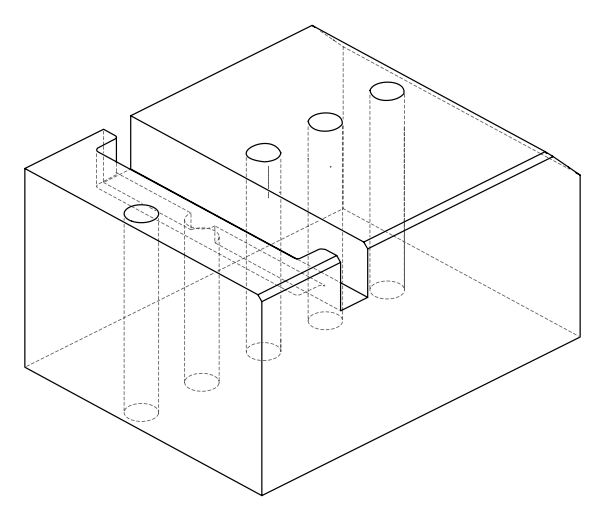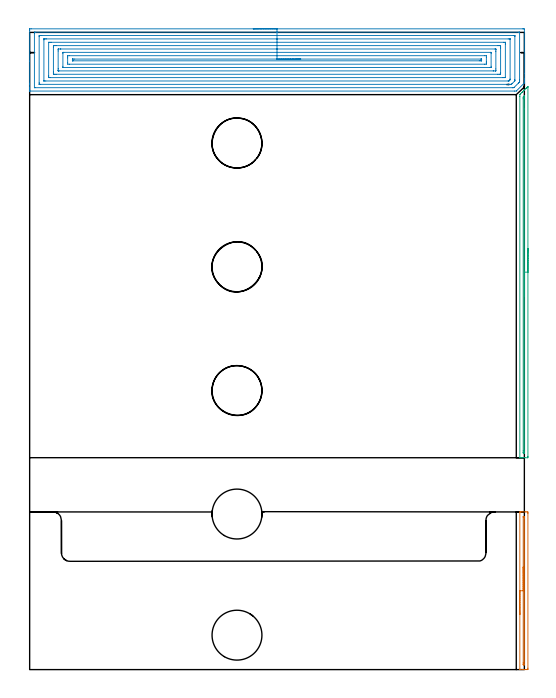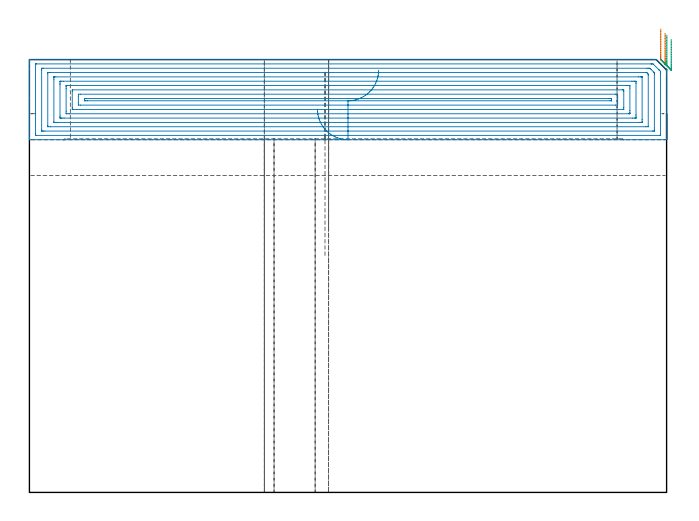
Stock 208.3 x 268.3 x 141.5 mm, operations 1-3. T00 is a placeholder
(PLAN: 30 operations, 23 tool changes, 124.4 min)
(1 AREA_MILL | FG_CHAMFER_SURFACE | UGT0205_001 | 1.21 min | 398 mm3)
(2 AREA_MILL_1 | FG_CHAMFER_SURFACE_1 | UGT0205_001 | 16.93 min | 71490 mm3)
(3 AREA_MILL_2 | FG_CHAMFER_SURFACE_2 | UGT0205_001 | 2.62 min | 901 mm3)
(4 MILL_OPEN_POCKET | POCKET_OPEN | NXT0201_008 | Follow Part, ap 1.5, ae 75% | 91.17 min | 246163 mm3)
(5 MILL_RECTANGULAR_SLOT | SLOT_RECTANGULAR | UGT0201_094 | Follow Part, ap 5, ae 75% | 3.15 min | 59208 mm3)
(6 SPOT_DRILL | STEP1HOLE | NXT0321_9005460120000 | 0.05 min | 171 mm3)
(7 SPOT_DRILL_1 | STEP1HOLE_1 | NXT0321_9005460120000 | 0.05 min | 0 mm3)
(8 SPOT_DRILL_2 | STEP1HOLE_2 | NXT0321_9005460120000 | 0.05 min | 0 mm3)
(9 SPOT_DRILL_3 | STEP1HOLE_3 | NXT0321_9005460120000 | 0.05 min | 0 mm3)
(10 SPOT_DRILL_4 | STEP1HOLE_4 | NXT0321_9005460120000 | 0.05 min | 0 mm3)
(11 DRILL_BLIND_HOLE_INTO_CENTER | STEP1HOLE | NXT0301_026 | 0.04 min | 132 mm3)
(12 GUN_DRILL_THROUGH_HOLE | STEP1HOLE | UGT0307_001 | 0.63 min | 2613 mm3)
(13 SPADE_DRILL_TO_ENLARGE_THROUGH_HOLE | STEP1HOLE | UGT0306_004 | 0.59 min | 17314 mm3)
(14 DRILL_TO_ENLARGE_THROUGH_HOLE | STEP1HOLE | UGT0301_051 | 0.61 min | 28758 mm3)
(15 DRILL_BLIND_HOLE_INTO_CENTER_1 | STEP1HOLE_1 | UGT0301_205 | 0.07 min | 22 mm3)
(16 GUN_DRILL_THROUGH_HOLE_1 | STEP1HOLE_1 | UGT0307_005 | 0.56 min | 5555 mm3)
(17 DRILL_TO_ENLARGE_THROUGH_HOLE_1 | STEP1HOLE_1 | NXT0301_102 | 0.49 min | 9216 mm3)
(18 DRILL_TO_ENLARGE_THROUGH_HOLE_2 | STEP1HOLE_1 | UGT0301_051 | 0.51 min | 21140 mm3)
(19 DRILL_BLIND_HOLE_INTO_CENTER_2 | STEP1HOLE_2 | NXT0301_026 | 0.04 min | 0 mm3)
(20 GUN_DRILL_THROUGH_HOLE_2 | STEP1HOLE_2 | UGT0307_001 | 0.63 min | 2282 mm3)
(21 SPADE_DRILL_TO_ENLARGE_THROUGH_HOLE_1 | STEP1HOLE_2 | UGT0306_004 | 0.59 min | 14275 mm3)
(22 DRILL_TO_ENLARGE_THROUGH_HOLE_3 | STEP1HOLE_2 | UGT0301_051 | 0.61 min | 23494 mm3)
(23 DRILL_BLIND_HOLE_INTO_CENTER_3 | STEP1HOLE_3 | NXT0301_026 | 0.04 min | 0 mm3)
(24 GUN_DRILL_THROUGH_HOLE_3 | STEP1HOLE_3 | UGT0307_001 | 0.63 min | 2229 mm3)
(25 SPADE_DRILL_TO_ENLARGE_THROUGH_HOLE_2 | STEP1HOLE_3 | UGT0306_004 | 0.59 min | 14291 mm3)
(26 DRILL_TO_ENLARGE_THROUGH_HOLE_4 | STEP1HOLE_3 | UGT0301_051 | 0.61 min | 23499 mm3)
(27 DRILL_BLIND_HOLE_INTO_CENTER_4 | STEP1HOLE_4 | NXT0301_026 | 0.04 min | 0 mm3)
(28 GUN_DRILL_THROUGH_HOLE_4 | STEP1HOLE_4 | UGT0307_001 | 0.63 min | 2249 mm3)
(29 SPADE_DRILL_TO_ENLARGE_THROUGH_HOLE_3 | STEP1HOLE_4 | UGT0306_004 | 0.59 min | 14281 mm3)
(30 DRILL_TO_ENLARGE_THROUGH_HOLE_5 | STEP1HOLE_4 | UGT0301_051 | 0.61 min | 23508 mm3)
(TOOL UGT0205_001 | Chamfer Mill 20 x 3 x 45 deg. | D20 FL50 Z2)
(TOOL NXT0201_008 | ENDMILL 6mm [2P460-0600-NA 1630] | D6 FL26 Z6)
(TOOL UGT0201_094 | End mill 20 mm | D20 FL38 Z4)
(TOOL NXT0321_9005460120000 | NC Spot Drill, 142deg, 12mm, Carbide, Uncoated | D12 PA142 FL30 Z2)
(TOOL NXT0301_026 | Carbide Drill 5.5mm [860.1-0550-017A1-MM 2214] | D5.5 PA140 FL28 Z2)
(TOOL UGT0307_001 | Gun Drill 5 mm | D5 PA130 FL24 Z1)
(TOOL UGT0306_004 | Spade Drill 13.5mm | D13.5 PA132 FL10 Z2)
(TOOL UGT0301_051 | Twist Drill 21 mm | D21 PA118 FL145 Z2)
(TOOL UGT0301_205 | Twist Drill 8.9 mm | D8.9 PA118 FL78 Z2)
(TOOL UGT0307_005 | Gun Drill 8.3 mm | D8.3 PA130 FL24 Z1)
(TOOL NXT0301_102 | Carbide Drill 13.5mm [860.1-1350-108A1-MM 2214] | D13.5 PA140 FL123 Z2)
(OP 1 AREA_MILL)
G17 G21 G94 G90
T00 M6
G54
G17 G0 G90 X206.4 Y23.2 S1061 M3
G43 Z151.5 H0
G94 G1 Y23.238 Z150.628 F250.
Y23.352 Z149.763
Y23.541 Z148.912
Y23.803 Z148.08
Y24.137 Z147.274
Y24.54 Z146.5
Y25.008 Z145.764
Y25.54 Z145.072
Y26.129 Z144.429
Y26.772 Z143.84
Y27.464 Z143.308
Y28.2 Z142.84
Y28.974 Z142.437
Y29.78 Z142.103
Y30.612 Z141.841
Y31.463 Z141.652
Y32.328 Z141.538
Y33.2 Z141.5
Y66.235
X206.402 Y66.39 Z141.488
X206.54 Y66.398 Z141.352
X206.684 Y66.4 Z141.215
X207.015 Z140.884
X207.662 Z140.233
X208.861 Z139.035
X209.415 Y66.395 Z138.479
X209.791 Y66.39 Z138.104
X209.796 Y66.177 Z138.101
X209.799 Y65.789
Y0.611
X209.796 Y0.223
X209.791 Y0.01 Z138.104
X209.415 Y0. Z138.479
X208.861 Z139.035
X208.538 Z139.358
X207.985 Z139.911
X207.662 Z140.233
X206.684 Z141.216
X206.54 Y0.002 Z141.352
X206.402 Y0.01 Z141.488
X206.4 Y0.165 Z141.5
Y33.2
X207.814 Z140.086
X207.815 Y64.003 Z140.085
X207.818 Y64.294 Z140.082
X207.821 Y64.366 Z140.079
X207.823 Y64.39 Z140.077
X207.841 Y64.393 Z140.059
X207.905 Y64.396 Z139.995
X208.149 Y64.399 Z139.751
X208.32 Y64.397 Z139.58
X208.35 Y64.395 Z139.55
X208.377 Y64.391 Z139.523
X208.379 Y64.353 Z139.521
X208.384 Y64.161 Z139.516
X208.385 Y64.003 Z139.515
X208.386 Y63.848 Z139.514
X208.385 Y2.16 Z139.515
X208.384 Y2.077 Z139.516
X208.382 Y2.036 Z139.518
X208.38 Y2.021 Z139.52
X208.36 Y2.01 Z139.54
X208.049 Y2.002 Z139.851
X207.88 Y2.003 Z140.02
X207.85 Y2.005 Z140.05
X207.823 Y2.009 Z140.077
X207.821 Y2.047 Z140.079
X207.816 Y2.239 Z140.084
X207.815 Y2.397 Z140.085
X207.814 Y2.979 Z140.086
Y33.2
Y34.072 Z140.124
Y34.936 Z140.238
Y35.788 Z140.426
Y36.62 Z140.689
Y37.426 Z141.023
Y38.2 Z141.425
Y38.936 Z141.894
Y39.628 Z142.425
Y40.271 Z143.015
Y40.86 Z143.658
Y41.391 Z144.35
Y41.86 Z145.086
Y42.263 Z145.86
Y42.597 Z146.666
Y42.859 Z147.498
Y43.048 Z148.349
Y43.162 Z149.214
Y43.2 Z150.086
G0 Z151.5
M5
M2
(OP 2 AREA_MILL_1)
G17 G21 G94 G90
T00 M6
G54
G17 G0 G90 X94.15 Y269.8 S1061 M3
G43 Z151.5 H0
Z125.3
G94 G1 X94.188 Z124.428 F250.
X94.302 Z123.564
X94.491 Z122.712
X94.753 Z121.88
X95.087 Z121.074
X95.49 Z120.3
X95.958 Z119.564
X96.49 Z118.872
X97.079 Z118.229
X97.722 Z117.64
X98.414 Z117.109
X99.15 Z116.64
X99.924 Z116.237
X100.73 Z115.903
X101.562 Z115.641
X102.414 Z115.452
X103.278 Z115.338
X104.15 Z115.3
X207.692
X207.982 Y269.797 Z115.302
X208.29 Y269.792 Z115.306
X208.3 Y269.479 Z115.618
Y251.06 Z134.035
Y248.668 Z136.427
Y248.023 Z137.077
Y247.528 Z137.571
Y247.251 Z137.844
Y247. Z138.096
X208.299 Y246.998 Z138.099
X205.015 Y243.714 Z141.384
X204.905 Y243.605 Z141.491
X204.122 Y243.6 Z141.5
X0.161
X0.01 Y243.603 Z141.488
X0.007 Y243.655 Z141.436
X0. Y244.038 Z141.062
Y244.453 Z140.647
Y245.098 Z139.997
Y246.313 Z138.784
Y246.883 Z138.211
Y256.192 Z128.905
X0.001 Y269.194 Z115.903
X0.003 Y269.796 Z115.302
X0.005 Y269.797 Z115.3
X0.608 Y269.8
X104.15
Y268.386 Z116.714
X205.991 Y268.385 Z116.715
X206.159 Y268.383 Z116.717
X206.269 Y268.38 Z116.72
X206.292 Y268.377 Z116.723
X206.295 Y268.373 Z116.727
X206.298 Y268.358 Z116.742
X206.299 Y268.302 Z116.798
X206.3 Y248.275 Z136.825
X206.298 Y247.775 Z137.325
X206.294 Y247.579 Z137.521
X206.29 Y247.482 Z137.618
X206.281 Y247.442 Z137.658
X206.262 Y247.421 Z137.679
X205.907 Y247.057 Z138.043
X205.82 Y246.97 Z138.13
X204.034 Y245.186 Z139.914
X203.943 Y245.098 Z140.002
X203.864 Y245.025 Z140.075
X203.564 Y245.018 Z140.082
X203.397 Y245.015 Z140.085
X203.313 Y245.014 Z140.086
X203.229
X2.309 Y245.015 Z140.085
X2.141 Y245.017 Z140.083
X2.031 Y245.02 Z140.08
X2.008 Y245.023 Z140.077
X2.005 Y245.027 Z140.073
X2.002 Y245.042 Z140.058
X2.001 Y245.098 Z140.002
X2. Y267.802 Z117.298
X2.002 Y268.302 Z116.798
X2.005 Y268.351 Z116.749
X2.009 Y268.373 Z116.727
X2.015 Y268.379 Z116.721
X2.058 Y268.381 Z116.719
X2.225 Y268.385 Z116.715
X2.309 Y268.386 Z116.714
X104.15
Y266.972 Z118.128
X203.668 Y266.971 Z118.129
X204.122 Y266.969 Z118.131
X204.272 Y266.967 Z118.133
X204.29 Y266.965 Z118.135
X204.294 Y266.908 Z118.192
X204.298 Y266.814 Z118.286
X204.3 Y266.695 Z118.405
Y266.517 Z118.583
Y248.49 Z136.61
X204.298 Y248.133 Z136.967
X204.293 Y247.954 Z137.146
X204.29 Y247.911 Z137.189
X204.261 Y247.872 Z137.228
X204.175 Y247.775 Z137.325
X204.149 Y247.748 Z137.352
X204.122 Y247.721 Z137.379
X203.229 Y246.828 Z138.272
X202.948 Y246.55 Z138.55
X202.865 Y246.472 Z138.628
X202.833 Y246.444 Z138.656
X202.785 Y246.435 Z138.665
X202.337 Y246.431 Z138.669
X201.898 Y246.429 Z138.671
X4.632
X4.178 Y246.431 Z138.669
X4.028 Y246.433 Z138.667
X4.01 Y246.435 Z138.665
X4.006 Y246.492 Z138.608
X4.002 Y246.586 Z138.514
X4. Y247.061 Z138.039
Y266.517 Z118.583
X4.001 Y266.694 Z118.406
X4.01 Y266.873 Z118.227
X4.017 Y266.965 Z118.135
X4.065 Y266.967 Z118.133
X4.178 Y266.97 Z118.13
X4.616 Y266.971 Z118.129
X5.071 Y266.972 Z118.128
X104.15
Y265.557 Z119.543
X201.512
X202.273 Y265.552 Z119.548
X202.288 Y265.551 Z119.549
X202.292 Y265.533 Z119.567
X202.296 Y265.483 Z119.617
X202.299 Y265.381 Z119.719
Y248.668 Z136.432
X202.293 Y248.454 Z136.646
X202.289 Y248.35 Z136.75
X202.222 Y248.279 Z136.821
X202.029 Y248.083 Z137.017
X201.83 Y247.888 Z137.212
X201.796 Y247.857 Z137.243
X201.752 Y247.85 Z137.25
X201.65 Y247.847 Z137.253
X201.444 Y247.843 Z137.257
X6.788
X6.027 Y247.849 Z137.251
X6.012
X6.008 Y247.867 Z137.233
X6.004 Y247.917 Z137.183
X6.001 Y248.019 Z137.081
X6. Y265.16 Z119.94
X6.001 Y265.374 Z119.726
X6.004 Y265.481 Z119.619
X6.009 Y265.533 Z119.567
X6.013 Y265.551 Z119.549
X6.036 Y265.552 Z119.548
X6.856 Y265.557 Z119.543
X6.923
X104.15
Y264.143 Z120.957
X199.659 Y264.142 Z120.958
X200.252 Y264.139 Z120.961
X200.281 Y264.136 Z120.964
X200.29 Y264.13 Z120.97
X200.297 Y264.095 Z121.005
X200.299 Y263.84 Z121.26
X200.3 Y263.199 Z121.901
X200.299 Y249.4 Z135.7
X200.297 Y249.32 Z135.78
X200.294 Y249.281 Z135.819
X200.291 Y249.266 Z135.834
X200.265 Y249.264 Z135.836
X199.96 Y249.259 Z135.841
X199.659 Y249.258 Z135.842
X199.07 Y249.257 Z135.843
X8.641 Y249.258 Z135.842
X8.048 Y249.261 Z135.839
X8.019 Y249.264 Z135.836
X8.01 Y249.27 Z135.83
X8.004 Y249.305 Z135.795
X8.001 Y249.56 Z135.54
X8. Y250.201 Z134.899
X8.001 Y264. Z121.1
X8.003 Y264.08 Z121.02
X8.006 Y264.119 Z120.981
X8.009 Y264.134 Z120.966
X8.035 Y264.136 Z120.964
X8.34 Y264.141 Z120.959
X8.641 Y264.142 Z120.958
X9.23 Y264.143 Z120.957
X104.15
Y262.729 Z122.371
X197.2
X197.874 Y262.728 Z122.372
X198.095 Y262.726 Z122.374
X198.235 Y262.722 Z122.378
X198.291 Y262.715 Z122.385
X198.293 Y262.683 Z122.417
X198.298 Y262.523 Z122.577
X198.3 Y262.055 Z123.045
Y261.629 Z123.471
Y251.345 Z133.755
X198.298 Y250.921 Z134.179
X198.292 Y250.777 Z134.323
X198.285 Y250.678 Z134.422
X198.21 Y250.676 Z134.424
X197.874 Y250.673 Z134.427
X197.655 Y250.672 Z134.428
X196.981 Y250.671 Z134.429
X11.1
X10.426 Y250.672 Z134.428
X10.205 Y250.674 Z134.426
X10.065 Y250.678 Z134.422
X10.009 Y250.685 Z134.415
X10.007 Y250.717 Z134.383
X10.002 Y250.877 Z134.223
X10. Y251.345 Z133.755
Y251.771 Z133.329
X10.001 Y262.055 Z123.045
X10.002 Y262.479 Z122.621
X10.008 Y262.623 Z122.477
X10.015 Y262.722 Z122.378
X10.09 Y262.724 Z122.376
X10.426 Y262.727 Z122.373
X10.645 Y262.728 Z122.372
X11.319 Y262.729 Z122.371
X104.15
Y261.315 Z123.785
X195.936 Y261.314 Z123.786
X196.089 Y261.313 Z123.787
X196.24 Y261.31 Z123.79
X196.278 Y261.308 Z123.792
X196.29 Y261.287 Z123.813
X196.295 Y261.233 Z123.867
X196.298 Y261.162 Z123.938
X196.3 Y260.951 Z124.149
Y260.27 Z124.83
Y252.919 Z132.181
X196.294 Y252.238 Z132.862
X196.29 Y252.133 Z132.967
X196.283 Y252.092 Z133.008
X196.237 Y252.089 Z133.011
X196.089 Y252.087 Z133.013
X195.348 Y252.085 Z133.015
X195.196
X12.364 Y252.086 Z133.014
X12.211 Y252.087 Z133.013
X12.06 Y252.09 Z133.01
X12.022 Y252.092 Z133.008
X12.01 Y252.113 Z132.987
X12.005 Y252.167 Z132.933
X12.002 Y252.238 Z132.862
X12. Y252.449 Z132.651
Y253.13 Z131.97
Y260.481 Z124.619
X12.006 Y261.162 Z123.938
X12.01 Y261.267 Z123.833
X12.017 Y261.308 Z123.792
X12.063 Y261.311 Z123.789
X12.211 Y261.313 Z123.787
X12.952 Y261.315 Z123.785
X13.104
X104.15
Y259.9 Z125.2
X194.149
X194.208 Y259.899 Z125.201
X194.271 Y259.896 Z125.204
X194.287 Y259.894 Z125.206
X194.291 Y259.875 Z125.225
X194.295 Y259.821 Z125.279
X194.3 Y259.381 Z125.719
Y254.026 Z131.074
X194.293 Y253.578 Z131.522
X194.29 Y253.524 Z131.576
X194.284 Y253.506 Z131.594
X194.247 Y253.505 Z131.595
X194.108 Y253.502 Z131.598
X193.933 Y253.5 Z131.6
X14.151
X14.092 Y253.501 Z131.599
X14.029 Y253.504 Z131.596
X14.013 Y253.506 Z131.594
X14.009 Y253.525 Z131.575
X14.005 Y253.579 Z131.521
X14. Y254.019 Z131.081
Y259.374 Z125.726
X14.007 Y259.822 Z125.278
X14.01 Y259.876 Z125.224
X14.016 Y259.894 Z125.206
X14.053 Y259.895 Z125.205
X14.192 Y259.898 Z125.202
X14.367 Y259.9 Z125.2
X104.15
Y258.486 Z126.614
X191.624
X192.29 Y258.485 Z126.615
X192.299 Y257.812 Z127.288
Y255.808 Z129.292
X192.296 Y255.137 Z129.963
X192.29 Y254.915 Z130.185
X191.627 Y254.914 Z130.186
X16.676
X16.01 Y254.915 Z130.185
X16.001 Y255.588 Z129.512
Y257.592 Z127.508
X16.004 Y258.263 Z126.837
X16.01 Y258.485 Z126.615
X16.673 Y258.486 Z126.614
X104.15
Y257.072 Z128.028
X189.84
X190.212 Y257.07 Z128.03
X190.261 Y257.068 Z128.032
X190.283 Y257.066 Z128.034
X190.29 Y257.056 Z128.044
X190.295 Y256.976 Z128.124
X190.298 Y256.853 Z128.247
X190.299 Y256.7 Z128.4
X190.296 Y256.47 Z128.63
X190.291 Y256.356 Z128.744
X190.289 Y256.335 Z128.765
X190.265 Y256.332 Z128.768
X190.21 Y256.33 Z128.77
X189.84 Y256.328 Z128.772
X189.32
X18.46
X18.088 Y256.33 Z128.77
X18.039 Y256.332 Z128.768
X18.017 Y256.334 Z128.766
X18.01 Y256.344 Z128.756
X18.005 Y256.424 Z128.676
X18.002 Y256.547 Z128.553
X18.001 Y256.7 Z128.4
X18.004 Y256.93 Z128.17
X18.009 Y257.044 Z128.056
X18.011 Y257.065 Z128.035
X18.035 Y257.068 Z128.032
X18.09 Y257.07 Z128.03
X18.46 Y257.072 Z128.028
X18.98
X104.15
X105.022 Z128.066
X105.886 Z128.18
X106.738 Z128.369
X107.57 Z128.631
X108.376 Z128.965
X109.15 Z129.368
X109.886 Z129.836
X110.578 Z130.368
X111.221 Z130.957
X111.81 Z131.6
X112.342 Z132.292
X112.81 Z133.028
X113.213 Z133.802
X113.547 Z134.608
X113.809 Z135.44
X113.998 Z136.292
X114.112 Z137.156
X114.15 Z138.028
G0 Z151.5
M5
M2
(OP 3 AREA_MILL_2)
G17 G21 G94 G90
T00 M6
G54
G17 G0 G90 X209.8 Y177.35 S1061 M3
G43 Z151.5 H0
Z148.1
G94 G1 Y177.312 Z147.228 F250.
Y177.198 Z146.364
Y177.009 Z145.512
Y176.747 Z144.68
Y176.413 Z143.874
Y176.01 Z143.1
Y175.542 Z142.364
Y175.01 Z141.672
Y174.421 Z141.029
Y173.778 Z140.44
Y173.086 Z139.908
Y172.35 Z139.44
Y171.576 Z139.037
Y170.77 Z138.703
Y169.938 Z138.441
Y169.086 Z138.252
Y168.222 Z138.138
Y167.35 Z138.1
Y89.792
X209.798 Y89.541 Z138.102
X209.791 Y89.203 Z138.105
X209.702 Y89.2 Z138.195
X208.538 Z139.358
X207.964 Z139.935
X207.359 Z140.54
X207.035 Z140.864
X206.652 Z141.247
X206.525 Y89.202 Z141.368
X206.402 Y89.21 Z141.488
X206.4 Y89.346 Z141.5
Y241.342
X206.405 Y242.105 Z141.49
X206.533 Y242.234 Z141.365
X206.697 Y242.397 Z141.203
X207.223 Y242.925 Z140.673
X207.425 Y243.125 Z140.474
X207.491 Y243.191 Z140.408
X208.1 Y243.802 Z139.796
X208.326 Y244.026 Z139.574
X208.977 Y244.678 Z138.92
X209.161 Y244.861 Z138.739
X209.208 Y244.908 Z138.692
X209.694 Y245.394 Z138.205
X209.794 Y245.483 Z138.104
X209.797 Y245.464 Z138.103
X209.8 Y245.269 Z138.1
Y245.205
Y167.35
X208.386 Z139.514
Y91.509
X208.384 Y91.342 Z139.516
X208.381 Y91.258 Z139.519
X208.379 Y91.222 Z139.521
X208.362 Y91.21 Z139.538
X208.296 Y91.207 Z139.604
X208.029 Y91.201 Z139.871
X207.877 Y91.203 Z140.023
X207.852 Y91.205 Z140.048
X207.829 Y91.209 Z140.071
X207.821 Y91.237 Z140.079
X207.817 Y91.417 Z140.083
X207.815 Y91.575 Z140.085
X207.814 Y92.156 Z140.086
Y240.296
X207.815 Y240.451 Z140.085
X207.821 Y241.031 Z140.079
X207.824 Y241.063 Z140.076
X207.836 Y241.079 Z140.064
X207.877 Y241.123 Z140.023
X208.092 Y241.342 Z139.808
X208.182 Y241.43 Z139.718
X208.321 Y241.563 Z139.579
X208.371 Y241.61 Z139.529
X208.379 Y241.505 Z139.521
X208.383 Y241.342 Z139.517
X208.385 Y241.164 Z139.515
X208.386 Y240.606 Z139.514
Y236.028
Y167.35
Y166.478 Z139.552
Y165.614 Z139.666
Y164.762 Z139.855
Y163.93 Z140.117
Y163.124 Z140.451
Y162.35 Z140.854
Y161.614 Z141.323
Y160.922 Z141.854
Y160.279 Z142.443
Y159.69 Z143.086
Y159.158 Z143.778
Y158.69 Z144.514
Y158.287 Z145.288
Y157.953 Z146.094
Y157.691 Z146.926
Y157.502 Z147.778
Y157.388 Z148.643
Y157.35 Z149.514
G0 Z151.5
M5
M2
